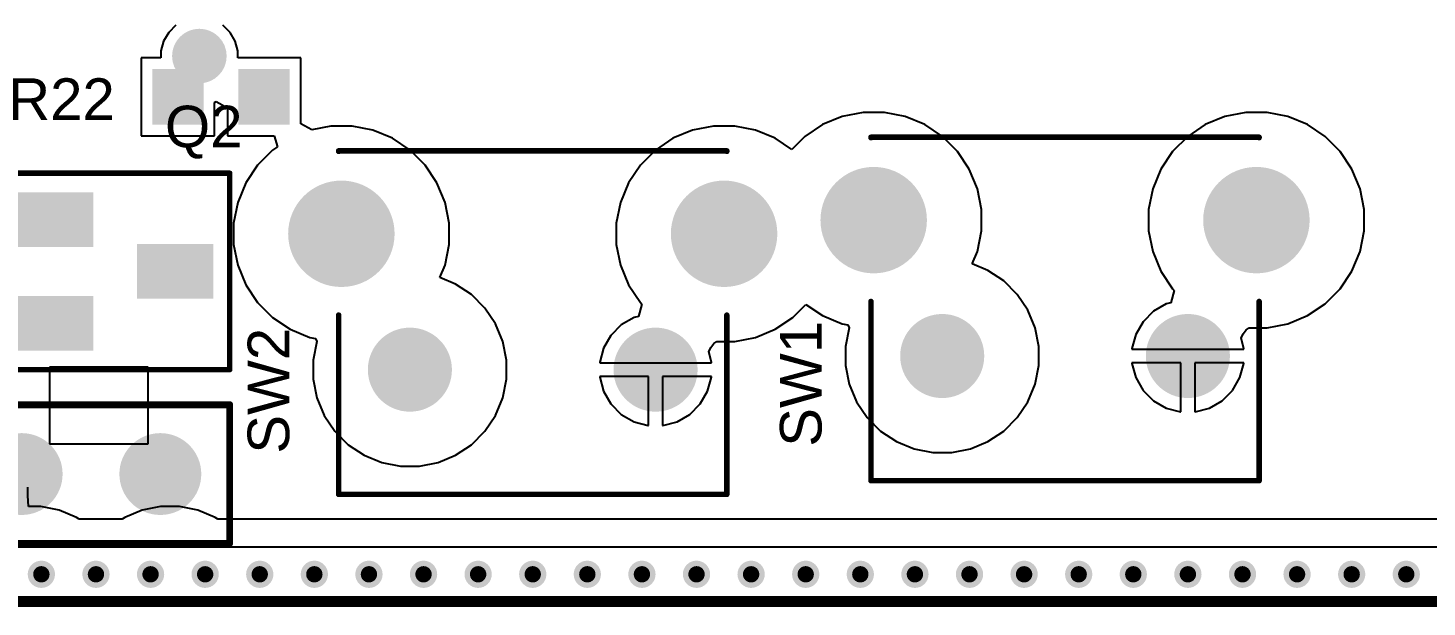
# Model space of a CAD drawing. Header units: inches. Extents: x 0 to 100, y 0 to 65.
# Drawn here: x 28.5 to 54.13, y -0.1 to 10.51 of the extents above; entities that cross this region are included whole.
import ezdxf

# ---------------------------------------------------------------- set-up
doc = ezdxf.new("R2010")
doc.units = ezdxf.units.IN
for name, color, linetype in [('Keep-Out Layer', 6, 'Continuous'), ('Multi-Layer', 9, 'Continuous'), ('Pad Holes', 156, 'Continuous'), ('Top Layer', 1, 'Continuous'), ('Top Overlay', 2, 'Continuous'), ('Via Holes', 16, 'Continuous')]:
    doc.layers.add(name, color=color, linetype=linetype)
doc.styles.add('Arial', font='', dxfattribs={"height": 0.2})
doc.styles.get('Arial').set_extended_font_data('Arial')

# ---------------------------------------------------------------- blocks, each defined once
blk = doc.blocks.new('RES_0603_351')
at = {"layer": 'Top Layer'}
for points in [[(-1.26, 0.51), (-0.32, 0.51), (-0.32, -0.51), (-1.26, -0.51)], [(0.32, 0.51), (1.26, 0.51), (1.26, -0.51), (0.32, -0.51)]]:
    blk.add_hatch(color=1, dxfattribs=at).paths.add_polyline_path(points)
blk = doc.blocks.new('FSM_6X6_367')
at = {"layer": 'Multi-Layer'}
h = blk.add_hatch(color=9, dxfattribs=at)
edge = h.paths.add_edge_path()
edge.add_arc((-3.414, 4.014), 0.975, 0, 360)
h = blk.add_hatch(color=9, dxfattribs=at)
edge = h.paths.add_edge_path()
edge.add_arc((3.596, 4.014), 0.975, 0, 360)
h = blk.add_hatch(color=9, dxfattribs=at)
edge = h.paths.add_edge_path()
edge.add_arc((-2.159, 1.524), 0.77, 0, 360)
h = blk.add_hatch(color=9, dxfattribs=at)
edge = h.paths.add_edge_path()
edge.add_arc((2.341, 1.524), 0.77, 0, 360)
at = {"layer": 'Pad Holes'}
h = blk.add_hatch(color=7, dxfattribs=at)
edge = h.paths.add_edge_path()
edge.add_arc((-3.414, 4.014), 0.65, 0, 360)
h = blk.add_hatch(color=7, dxfattribs=at)
edge = h.paths.add_edge_path()
edge.add_arc((3.596, 4.014), 0.65, 0, 360)
h = blk.add_hatch(color=7, dxfattribs=at)
edge = h.paths.add_edge_path()
edge.add_arc((-2.159, 1.524), 0.495, 0, 360)
h = blk.add_hatch(color=7, dxfattribs=at)
edge = h.paths.add_edge_path()
edge.add_arc((2.341, 1.524), 0.495, 0, 360)
at = {"layer": 'Top Layer'}
h = blk.add_hatch(color=1, dxfattribs=at)
edge = h.paths.add_edge_path()
edge.add_arc((-3.414, 4.014), 0.975, 0, 360)
h = blk.add_hatch(color=1, dxfattribs=at)
edge = h.paths.add_edge_path()
edge.add_arc((3.596, 4.014), 0.975, 0, 360)
h = blk.add_hatch(color=1, dxfattribs=at)
edge = h.paths.add_edge_path()
edge.add_arc((-2.159, 1.524), 0.77, 0, 360)
h = blk.add_hatch(color=1, dxfattribs=at)
edge = h.paths.add_edge_path()
edge.add_arc((2.341, 1.524), 0.77, 0, 360)
at = {"layer": 'Top Overlay', "const_width": 0.1}
for points in [[(-3.464, 5.524), (-3.464, 5.534)], [(-3.464, 5.534), (3.646, 5.534)], [(3.646, 5.524), (3.646, 5.534)], [(-3.464, -0.762), (-3.464, 2.524)], [(3.646, -0.762), (3.646, 2.524)], [(-3.464, -0.762), (3.646, -0.762)]]:
    blk.add_lwpolyline(points, dxfattribs=at)
at = {"layer": 'Top Overlay', "const_width": 0.05}
for points in [[(-3.489, 5.534, 1), (-3.439, 5.534, 1)], [(-3.489, 5.534, 1), (-3.439, 5.534, 1)], [(-3.489, 5.524, 1), (-3.439, 5.524, 1)], [(3.621, 5.534, 1), (3.671, 5.534, 1)], [(3.621, 5.534, 1), (3.671, 5.534, 1)], [(3.621, 5.524, 1), (3.671, 5.524, 1)], [(-3.489, 2.524, 1), (-3.439, 2.524, 1)], [(3.621, 2.524, 1), (3.671, 2.524, 1)], [(-3.489, -0.762, 1), (-3.439, -0.762, 1)], [(-3.489, -0.762, 1), (-3.439, -0.762, 1)], [(3.621, -0.762, 1), (3.671, -0.762, 1)], [(3.621, -0.762, 1), (3.671, -0.762, 1)]]:
    blk.add_lwpolyline(points, format="xyb", close=True, dxfattribs=at)
blk = doc.blocks.new('FSM_6X6_368')
at = {"layer": 'Multi-Layer'}
h = blk.add_hatch(color=9, dxfattribs=at)
edge = h.paths.add_edge_path()
edge.add_arc((-3.414, 4.014), 0.975, 0, 360)
h = blk.add_hatch(color=9, dxfattribs=at)
edge = h.paths.add_edge_path()
edge.add_arc((3.596, 4.014), 0.975, 0, 360)
h = blk.add_hatch(color=9, dxfattribs=at)
edge = h.paths.add_edge_path()
edge.add_arc((-2.159, 1.524), 0.77, 0, 360)
h = blk.add_hatch(color=9, dxfattribs=at)
edge = h.paths.add_edge_path()
edge.add_arc((2.341, 1.524), 0.77, 0, 360)
at = {"layer": 'Pad Holes'}
h = blk.add_hatch(color=7, dxfattribs=at)
edge = h.paths.add_edge_path()
edge.add_arc((-3.414, 4.014), 0.65, 0, 360)
h = blk.add_hatch(color=7, dxfattribs=at)
edge = h.paths.add_edge_path()
edge.add_arc((3.596, 4.014), 0.65, 0, 360)
h = blk.add_hatch(color=7, dxfattribs=at)
edge = h.paths.add_edge_path()
edge.add_arc((-2.159, 1.524), 0.495, 0, 360)
h = blk.add_hatch(color=7, dxfattribs=at)
edge = h.paths.add_edge_path()
edge.add_arc((2.341, 1.524), 0.495, 0, 360)
at = {"layer": 'Top Layer'}
h = blk.add_hatch(color=1, dxfattribs=at)
edge = h.paths.add_edge_path()
edge.add_arc((-3.414, 4.014), 0.975, 0, 360)
h = blk.add_hatch(color=1, dxfattribs=at)
edge = h.paths.add_edge_path()
edge.add_arc((3.596, 4.014), 0.975, 0, 360)
h = blk.add_hatch(color=1, dxfattribs=at)
edge = h.paths.add_edge_path()
edge.add_arc((-2.159, 1.524), 0.77, 0, 360)
h = blk.add_hatch(color=1, dxfattribs=at)
edge = h.paths.add_edge_path()
edge.add_arc((2.341, 1.524), 0.77, 0, 360)
at = {"layer": 'Top Overlay', "const_width": 0.1}
for points in [[(-3.464, 5.524), (-3.464, 5.534)], [(-3.464, 5.534), (3.646, 5.534)], [(3.646, 5.524), (3.646, 5.534)], [(-3.464, -0.762), (-3.464, 2.524)], [(3.646, -0.762), (3.646, 2.524)], [(-3.464, -0.762), (3.646, -0.762)]]:
    blk.add_lwpolyline(points, dxfattribs=at)
at = {"layer": 'Top Overlay', "const_width": 0.05}
for points in [[(-3.489, 5.534, 1), (-3.439, 5.534, 1)], [(-3.489, 5.534, 1), (-3.439, 5.534, 1)], [(-3.489, 5.524, 1), (-3.439, 5.524, 1)], [(3.621, 5.534, 1), (3.671, 5.534, 1)], [(3.621, 5.534, 1), (3.671, 5.534, 1)], [(3.621, 5.524, 1), (3.671, 5.524, 1)], [(-3.489, 2.524, 1), (-3.439, 2.524, 1)], [(3.621, 2.524, 1), (3.671, 2.524, 1)], [(-3.489, -0.762, 1), (-3.439, -0.762, 1)], [(-3.489, -0.762, 1), (-3.439, -0.762, 1)], [(3.621, -0.762, 1), (3.671, -0.762, 1)], [(3.621, -0.762, 1), (3.671, -0.762, 1)]]:
    blk.add_lwpolyline(points, format="xyb", close=True, dxfattribs=at)
blk = doc.blocks.new('MMBT2222_379')
at = {"layer": 'Top Layer'}
for points in [[(-0.5, 1.8), (0.5, 1.8), (0.5, 0.4), (-0.5, 0.4)], [(-1.45, -0.4), (-0.45, -0.4), (-0.45, -1.8), (-1.45, -1.8)], [(0.45, -0.4), (1.45, -0.4), (1.45, -1.8), (0.45, -1.8)]]:
    blk.add_hatch(color=1, dxfattribs=at).paths.add_polyline_path(points)
at = {"layer": 'Top Overlay', "const_width": 0.1}
for points in [[(1.8, 2.1), (-1.8, 2.1)], [(-1.8, -2.1), (-1.8, 2.1)], [(1.8, -2.1), (1.8, 2.1)], [(1.8, -2.1), (-1.8, -2.1)]]:
    blk.add_lwpolyline(points, dxfattribs=at)
at = {"layer": 'Top Overlay', "const_width": 0.05}
for points in [[(-1.825, 2.1, 1), (-1.775, 2.1, 1)], [(-1.825, 2.1, 1), (-1.775, 2.1, 1)], [(1.775, 2.1, 1), (1.825, 2.1, 1)], [(1.775, 2.1, 1), (1.825, 2.1, 1)], [(-1.825, -2.1, 1), (-1.775, -2.1, 1)], [(-1.825, -2.1, 1), (-1.775, -2.1, 1)], [(1.775, -2.1, 1), (1.825, -2.1, 1)], [(1.775, -2.1, 1), (1.825, -2.1, 1)]]:
    blk.add_lwpolyline(points, format="xyb", close=True, dxfattribs=at)
blk = doc.blocks.new('6PX1R_F_381')
at = {"layer": 'Multi-Layer'}
h = blk.add_hatch(color=9, dxfattribs=at)
edge = h.paths.add_edge_path()
edge.add_arc((-6.35, 0), 0.75, 0, 360)
h = blk.add_hatch(color=9, dxfattribs=at)
edge = h.paths.add_edge_path()
edge.add_arc((-3.81, 0), 0.75, 0, 360)
h = blk.add_hatch(color=9, dxfattribs=at)
edge = h.paths.add_edge_path()
edge.add_arc((-1.27, 0), 0.75, 0, 360)
h = blk.add_hatch(color=9, dxfattribs=at)
edge = h.paths.add_edge_path()
edge.add_arc((1.27, 0), 0.75, 0, 360)
h = blk.add_hatch(color=9, dxfattribs=at)
edge = h.paths.add_edge_path()
edge.add_arc((3.81, 0), 0.75, 0, 360)
blk.add_hatch(color=9, dxfattribs=at).paths.add_polyline_path([(5.6, 0.75), (7.1, 0.75), (7.1, -0.75), (5.6, -0.75)])
at = {"layer": 'Pad Holes'}
h = blk.add_hatch(color=7, dxfattribs=at)
edge = h.paths.add_edge_path()
edge.add_arc((-6.35, 0), 0.405, 0, 360)
h = blk.add_hatch(color=7, dxfattribs=at)
edge = h.paths.add_edge_path()
edge.add_arc((-3.81, 0), 0.405, 0, 360)
h = blk.add_hatch(color=7, dxfattribs=at)
edge = h.paths.add_edge_path()
edge.add_arc((-1.27, 0), 0.405, 0, 360)
h = blk.add_hatch(color=7, dxfattribs=at)
edge = h.paths.add_edge_path()
edge.add_arc((1.27, 0), 0.405, 0, 360)
h = blk.add_hatch(color=7, dxfattribs=at)
edge = h.paths.add_edge_path()
edge.add_arc((3.81, 0), 0.405, 0, 360)
h = blk.add_hatch(color=7, dxfattribs=at)
edge = h.paths.add_edge_path()
edge.add_arc((6.35, 0), 0.405, 0, 360)
at = {"layer": 'Top Layer'}
h = blk.add_hatch(color=1, dxfattribs=at)
edge = h.paths.add_edge_path()
edge.add_arc((-6.35, 0), 0.75, 0, 360)
h = blk.add_hatch(color=1, dxfattribs=at)
edge = h.paths.add_edge_path()
edge.add_arc((-3.81, 0), 0.75, 0, 360)
h = blk.add_hatch(color=1, dxfattribs=at)
edge = h.paths.add_edge_path()
edge.add_arc((-1.27, 0), 0.75, 0, 360)
h = blk.add_hatch(color=1, dxfattribs=at)
edge = h.paths.add_edge_path()
edge.add_arc((1.27, 0), 0.75, 0, 360)
h = blk.add_hatch(color=1, dxfattribs=at)
edge = h.paths.add_edge_path()
edge.add_arc((3.81, 0), 0.75, 0, 360)
blk.add_hatch(color=1, dxfattribs=at).paths.add_polyline_path([(5.6, 0.75), (7.1, 0.75), (7.1, -0.75), (5.6, -0.75)])
at = {"layer": 'Top Overlay'}
for points, const_width in [([(-7.62, 1.27), (-7.62, -1.27)], 0.127), ([(7.62, 1.27), (-7.62, 1.27)], 0.127), ([(7.62, 1.27), (7.62, -1.27)], 0.127), ([(7.59, -0.972), (7.33, -1.233)], 0.05), ([(7.59, -1.007), (7.372, -1.226)], 0.05), ([(7.59, -0.972), (7.59, -1.007)], 0.05), ([(7.62, -1.27), (-7.62, -1.27)], 0.127), ([(7.33, -1.233), (7.269, -1.233)], 0.05), ([(7.413, -1.226), (7.372, -1.226)], 0.05), ([(7.574, -1.065), (7.413, -1.226)], 0.05), ([(7.574, -1.094), (7.433, -1.236)], 0.05), ([(7.471, -1.236), (7.433, -1.236)], 0.05), ([(7.581, -1.126), (7.471, -1.236)], 0.05), ([(7.581, -1.171), (7.51, -1.242)], 0.05), ([(7.574, -1.065), (7.574, -1.094)], 0.05), ([(7.581, -1.126), (7.581, -1.171)], 0.05)]:
    blk.add_lwpolyline(points, dxfattribs=dict(at, const_width=const_width))
for points, const_width in [([(-7.652, 1.27, 1), (-7.588, 1.27, 1)], 0.0635), ([(-7.652, 1.27, 1), (-7.588, 1.27, 1)], 0.0635), ([(7.588, 1.27, 1), (7.652, 1.27, 1)], 0.0635), ([(7.588, 1.27, 1), (7.652, 1.27, 1)], 0.0635), ([(7.578, -0.972, 1), (7.603, -0.972, 1)], 0.025), ([(7.578, -0.972, 1), (7.603, -0.972, 1)], 0.025), ([(7.578, -1.007, 1), (7.603, -1.007, 1)], 0.025), ([(7.578, -1.007, 1), (7.603, -1.007, 1)], 0.025), ([(-7.652, -1.27, 1), (-7.588, -1.27, 1)], 0.0635), ([(-7.652, -1.27, 1), (-7.588, -1.27, 1)], 0.0635), ([(7.256, -1.233, 1), (7.281, -1.233, 1)], 0.025), ([(7.317, -1.233, 1), (7.342, -1.233, 1)], 0.025), ([(7.317, -1.233, 1), (7.342, -1.233, 1)], 0.025), ([(7.359, -1.226, 1), (7.384, -1.226, 1)], 0.025), ([(7.359, -1.226, 1), (7.384, -1.226, 1)], 0.025), ([(7.401, -1.226, 1), (7.426, -1.226, 1)], 0.025), ([(7.401, -1.226, 1), (7.426, -1.226, 1)], 0.025), ([(7.42, -1.236, 1), (7.445, -1.236, 1)], 0.025), ([(7.42, -1.236, 1), (7.445, -1.236, 1)], 0.025), ([(7.459, -1.236, 1), (7.484, -1.236, 1)], 0.025), ([(7.459, -1.236, 1), (7.484, -1.236, 1)], 0.025), ([(7.497, -1.242, 1), (7.522, -1.242, 1)], 0.025), ([(7.562, -1.065, 1), (7.587, -1.065, 1)], 0.025), ([(7.562, -1.065, 1), (7.587, -1.065, 1)], 0.025), ([(7.562, -1.094, 1), (7.587, -1.094, 1)], 0.025), ([(7.562, -1.094, 1), (7.587, -1.094, 1)], 0.025), ([(7.568, -1.126, 1), (7.593, -1.126, 1)], 0.025), ([(7.568, -1.126, 1), (7.593, -1.126, 1)], 0.025), ([(7.568, -1.171, 1), (7.593, -1.171, 1)], 0.025), ([(7.568, -1.171, 1), (7.593, -1.171, 1)], 0.025), ([(7.588, -1.27, 1), (7.652, -1.27, 1)], 0.0635), ([(7.588, -1.27, 1), (7.652, -1.27, 1)], 0.0635)]:
    blk.add_lwpolyline(points, format="xyb", close=True, dxfattribs=dict(at, const_width=const_width))

msp = doc.modelspace()

# ---------------------------------------------------------------- hatches: boundary and pattern name
at = {"layer": 'Top Layer'}
h = msp.add_hatch(color=1, dxfattribs=at)
edge = h.paths.add_edge_path()
edge.add_arc((31.644, 9.997), 0.5, 0, 360)
h = msp.add_hatch(color=1, dxfattribs=at)
edge = h.paths.add_edge_path()
edge.add_arc((28.75, 0.5), 0.25, 0, 360)
h = msp.add_hatch(color=1, dxfattribs=at)
edge = h.paths.add_edge_path()
edge.add_arc((29.75, 0.5), 0.25, 0, 360)
h = msp.add_hatch(color=1, dxfattribs=at)
edge = h.paths.add_edge_path()
edge.add_arc((30.75, 0.5), 0.25, 0, 360)
h = msp.add_hatch(color=1, dxfattribs=at)
edge = h.paths.add_edge_path()
edge.add_arc((31.75, 0.5), 0.25, 0, 360)
h = msp.add_hatch(color=1, dxfattribs=at)
edge = h.paths.add_edge_path()
edge.add_arc((32.75, 0.5), 0.25, 0, 360)
h = msp.add_hatch(color=1, dxfattribs=at)
edge = h.paths.add_edge_path()
edge.add_arc((33.75, 0.5), 0.25, 0, 360)
h = msp.add_hatch(color=1, dxfattribs=at)
edge = h.paths.add_edge_path()
edge.add_arc((34.75, 0.5), 0.25, 0, 360)
h = msp.add_hatch(color=1, dxfattribs=at)
edge = h.paths.add_edge_path()
edge.add_arc((35.75, 0.5), 0.25, 0, 360)
h = msp.add_hatch(color=1, dxfattribs=at)
edge = h.paths.add_edge_path()
edge.add_arc((36.75, 0.5), 0.25, 0, 360)
h = msp.add_hatch(color=1, dxfattribs=at)
edge = h.paths.add_edge_path()
edge.add_arc((37.75, 0.5), 0.25, 0, 360)
h = msp.add_hatch(color=1, dxfattribs=at)
edge = h.paths.add_edge_path()
edge.add_arc((38.75, 0.5), 0.25, 0, 360)
h = msp.add_hatch(color=1, dxfattribs=at)
edge = h.paths.add_edge_path()
edge.add_arc((39.75, 0.5), 0.25, 0, 360)
h = msp.add_hatch(color=1, dxfattribs=at)
edge = h.paths.add_edge_path()
edge.add_arc((40.75, 0.5), 0.25, 0, 360)
h = msp.add_hatch(color=1, dxfattribs=at)
edge = h.paths.add_edge_path()
edge.add_arc((41.75, 0.5), 0.25, 0, 360)
h = msp.add_hatch(color=1, dxfattribs=at)
edge = h.paths.add_edge_path()
edge.add_arc((42.75, 0.5), 0.25, 0, 360)
h = msp.add_hatch(color=1, dxfattribs=at)
edge = h.paths.add_edge_path()
edge.add_arc((43.75, 0.5), 0.25, 0, 360)
h = msp.add_hatch(color=1, dxfattribs=at)
edge = h.paths.add_edge_path()
edge.add_arc((44.75, 0.5), 0.25, 0, 360)
h = msp.add_hatch(color=1, dxfattribs=at)
edge = h.paths.add_edge_path()
edge.add_arc((45.75, 0.5), 0.25, 0, 360)
h = msp.add_hatch(color=1, dxfattribs=at)
edge = h.paths.add_edge_path()
edge.add_arc((46.75, 0.5), 0.25, 0, 360)
h = msp.add_hatch(color=1, dxfattribs=at)
edge = h.paths.add_edge_path()
edge.add_arc((47.75, 0.5), 0.25, 0, 360)
h = msp.add_hatch(color=1, dxfattribs=at)
edge = h.paths.add_edge_path()
edge.add_arc((48.75, 0.5), 0.25, 0, 360)
h = msp.add_hatch(color=1, dxfattribs=at)
edge = h.paths.add_edge_path()
edge.add_arc((49.75, 0.5), 0.25, 0, 360)
h = msp.add_hatch(color=1, dxfattribs=at)
edge = h.paths.add_edge_path()
edge.add_arc((50.75, 0.5), 0.25, 0, 360)
h = msp.add_hatch(color=1, dxfattribs=at)
edge = h.paths.add_edge_path()
edge.add_arc((51.75, 0.5), 0.25, 0, 360)
h = msp.add_hatch(color=1, dxfattribs=at)
edge = h.paths.add_edge_path()
edge.add_arc((52.75, 0.5), 0.25, 0, 360)
h = msp.add_hatch(color=1, dxfattribs=at)
edge = h.paths.add_edge_path()
edge.add_arc((53.75, 0.5), 0.25, 0, 360)
at = {"layer": 'Via Holes'}
h = msp.add_hatch(color=7, dxfattribs=at)
edge = h.paths.add_edge_path()
edge.add_arc((31.644, 9.997), 0.25, 0, 360)
h = msp.add_hatch(color=7, dxfattribs=at)
edge = h.paths.add_edge_path()
edge.add_arc((28.75, 0.5), 0.15, 0, 360)
h = msp.add_hatch(color=7, dxfattribs=at)
edge = h.paths.add_edge_path()
edge.add_arc((29.75, 0.5), 0.15, 0, 360)
h = msp.add_hatch(color=7, dxfattribs=at)
edge = h.paths.add_edge_path()
edge.add_arc((30.75, 0.5), 0.15, 0, 360)
h = msp.add_hatch(color=7, dxfattribs=at)
edge = h.paths.add_edge_path()
edge.add_arc((31.75, 0.5), 0.15, 0, 360)
h = msp.add_hatch(color=7, dxfattribs=at)
edge = h.paths.add_edge_path()
edge.add_arc((32.75, 0.5), 0.15, 0, 360)
h = msp.add_hatch(color=7, dxfattribs=at)
edge = h.paths.add_edge_path()
edge.add_arc((33.75, 0.5), 0.15, 0, 360)
h = msp.add_hatch(color=7, dxfattribs=at)
edge = h.paths.add_edge_path()
edge.add_arc((34.75, 0.5), 0.15, 0, 360)
h = msp.add_hatch(color=7, dxfattribs=at)
edge = h.paths.add_edge_path()
edge.add_arc((35.75, 0.5), 0.15, 0, 360)
h = msp.add_hatch(color=7, dxfattribs=at)
edge = h.paths.add_edge_path()
edge.add_arc((36.75, 0.5), 0.15, 0, 360)
h = msp.add_hatch(color=7, dxfattribs=at)
edge = h.paths.add_edge_path()
edge.add_arc((37.75, 0.5), 0.15, 0, 360)
h = msp.add_hatch(color=7, dxfattribs=at)
edge = h.paths.add_edge_path()
edge.add_arc((38.75, 0.5), 0.15, 0, 360)
h = msp.add_hatch(color=7, dxfattribs=at)
edge = h.paths.add_edge_path()
edge.add_arc((39.75, 0.5), 0.15, 0, 360)
h = msp.add_hatch(color=7, dxfattribs=at)
edge = h.paths.add_edge_path()
edge.add_arc((40.75, 0.5), 0.15, 0, 360)
h = msp.add_hatch(color=7, dxfattribs=at)
edge = h.paths.add_edge_path()
edge.add_arc((41.75, 0.5), 0.15, 0, 360)
h = msp.add_hatch(color=7, dxfattribs=at)
edge = h.paths.add_edge_path()
edge.add_arc((42.75, 0.5), 0.15, 0, 360)
h = msp.add_hatch(color=7, dxfattribs=at)
edge = h.paths.add_edge_path()
edge.add_arc((43.75, 0.5), 0.15, 0, 360)
h = msp.add_hatch(color=7, dxfattribs=at)
edge = h.paths.add_edge_path()
edge.add_arc((44.75, 0.5), 0.15, 0, 360)
h = msp.add_hatch(color=7, dxfattribs=at)
edge = h.paths.add_edge_path()
edge.add_arc((45.75, 0.5), 0.15, 0, 360)
h = msp.add_hatch(color=7, dxfattribs=at)
edge = h.paths.add_edge_path()
edge.add_arc((46.75, 0.5), 0.15, 0, 360)
h = msp.add_hatch(color=7, dxfattribs=at)
edge = h.paths.add_edge_path()
edge.add_arc((47.75, 0.5), 0.15, 0, 360)
h = msp.add_hatch(color=7, dxfattribs=at)
edge = h.paths.add_edge_path()
edge.add_arc((48.75, 0.5), 0.15, 0, 360)
h = msp.add_hatch(color=7, dxfattribs=at)
edge = h.paths.add_edge_path()
edge.add_arc((49.75, 0.5), 0.15, 0, 360)
h = msp.add_hatch(color=7, dxfattribs=at)
edge = h.paths.add_edge_path()
edge.add_arc((50.75, 0.5), 0.15, 0, 360)
h = msp.add_hatch(color=7, dxfattribs=at)
edge = h.paths.add_edge_path()
edge.add_arc((51.75, 0.5), 0.15, 0, 360)
h = msp.add_hatch(color=7, dxfattribs=at)
edge = h.paths.add_edge_path()
edge.add_arc((52.75, 0.5), 0.15, 0, 360)
h = msp.add_hatch(color=7, dxfattribs=at)
edge = h.paths.add_edge_path()
edge.add_arc((53.75, 0.5), 0.15, 0, 360)

# ---------------------------------------------------------------- linework, layer by layer
at = {"layer": 'Keep-Out Layer', "const_width": 0.2}
msp.add_lwpolyline([(0, 0), (100, 0)], dxfattribs=at)
at = {"layer": 'Top Layer'}
for p, q in [((31.213, 10.56), (31.082, 10.429)), ((32.207, 10.429), (32.076, 10.56)), ((30.989, 10.269), (30.941, 10.09)), ((31.082, 10.429), (30.989, 10.269)), ((32.3, 10.269), (32.207, 10.429)), ((32.348, 10.09), (32.3, 10.269)), ((30.941, 10.09), (30.941, 9.963)), ((32.348, 9.963), (32.348, 10.09)), ((30.941, 9.963), (30.577, 9.963)), ((30.577, 9.963), (30.577, 8.537)), ((33.503, 9.963), (32.348, 9.963)), ((33.503, 8.754), (33.503, 9.963)), ((31.923, 9.147), (31.954, 9.164)), ((31.923, 8.537), (31.923, 9.147)), ((31.954, 9.164), (32.157, 9.047)), ((32.157, 9.047), (32.157, 8.537)), ((33.706, 8.647), (33.503, 8.754)), ((34.05, 8.715), (33.706, 8.647)), ((34.44, 8.715), (34.05, 8.715)), ((34.821, 8.639), (34.44, 8.715)), ((41.06, 8.715), (40.679, 8.639)), ((41.45, 8.715), (41.06, 8.715)), ((41.831, 8.639), (41.45, 8.715)), ((43.059, 8.74), (42.736, 8.524)), ((43.419, 8.889), (43.059, 8.74)), ((43.8, 8.965), (43.419, 8.889)), ((44.19, 8.965), (43.8, 8.965)), ((44.571, 8.889), (44.19, 8.965)), ((44.931, 8.74), (44.571, 8.889)), ((45.254, 8.524), (44.931, 8.74)), ((50.069, 8.74), (49.746, 8.524)), ((50.429, 8.889), (50.069, 8.74)), ((50.81, 8.965), (50.429, 8.889)), ((51.2, 8.965), (50.81, 8.965)), ((51.581, 8.889), (51.2, 8.965)), ((51.941, 8.74), (51.581, 8.889)), ((52.264, 8.524), (51.941, 8.74)), ((30.577, 8.537), (31.923, 8.537)), ((32.157, 8.537), (33.013, 8.537)), ((33.013, 8.537), (33.075, 8.334)), ((35.181, 8.49), (34.821, 8.639)), ((35.504, 8.274), (35.181, 8.49)), ((40.319, 8.49), (39.996, 8.274)), ((40.679, 8.639), (40.319, 8.49)), ((42.191, 8.49), (41.831, 8.639)), ((42.497, 8.285), (42.191, 8.49)), ((42.736, 8.524), (42.497, 8.285)), ((45.529, 8.249), (45.254, 8.524)), ((49.746, 8.524), (49.471, 8.249)), ((52.539, 8.249), (52.264, 8.524)), ((32.986, 8.274), (32.711, 7.999)), ((33.075, 8.334), (32.986, 8.274)), ((35.779, 7.999), (35.504, 8.274)), ((39.996, 8.274), (39.721, 7.999)), ((45.745, 7.926), (45.529, 8.249)), ((49.471, 8.249), (49.255, 7.926)), ((52.755, 7.926), (52.539, 8.249)), ((32.711, 7.999), (32.495, 7.676)), ((35.995, 7.676), (35.779, 7.999)), ((39.721, 7.999), (39.505, 7.676)), ((45.894, 7.566), (45.745, 7.926)), ((49.255, 7.926), (49.106, 7.566)), ((52.904, 7.566), (52.755, 7.926)), ((32.495, 7.676), (32.346, 7.316)), ((36.144, 7.316), (35.995, 7.676)), ((39.505, 7.676), (39.356, 7.316)), ((45.97, 7.185), (45.894, 7.566)), ((49.106, 7.566), (49.03, 7.185)), ((52.98, 7.185), (52.904, 7.566)), ((32.346, 7.316), (32.27, 6.935)), ((36.22, 6.935), (36.144, 7.316)), ((39.356, 7.316), (39.28, 6.935)), ((45.97, 6.795), (45.97, 7.185)), ((49.03, 7.185), (49.03, 6.795)), ((52.98, 6.795), (52.98, 7.185)), ((32.27, 6.935), (32.27, 6.545)), ((36.22, 6.545), (36.22, 6.935)), ((39.28, 6.935), (39.28, 6.545)), ((45.894, 6.414), (45.97, 6.795)), ((49.03, 6.795), (49.106, 6.414)), ((52.904, 6.414), (52.98, 6.795)), ((32.27, 6.545), (32.346, 6.164)), ((36.144, 6.164), (36.22, 6.545)), ((39.28, 6.545), (39.356, 6.164)), ((45.8, 6.188), (45.894, 6.414)), ((49.106, 6.414), (49.255, 6.054)), ((52.755, 6.054), (52.904, 6.414)), ((32.346, 6.164), (32.495, 5.804)), ((36.05, 5.938), (36.144, 6.164)), ((39.356, 6.164), (39.505, 5.804)), ((46.088, 6.069), (45.8, 6.188)), ((36.338, 5.819), (36.05, 5.938)), ((46.378, 5.875), (46.088, 6.069)), ((49.255, 6.054), (49.471, 5.731)), ((52.539, 5.731), (52.755, 6.054)), ((32.495, 5.804), (32.711, 5.481)), ((36.628, 5.625), (36.338, 5.819)), ((39.505, 5.804), (39.721, 5.481)), ((46.625, 5.628), (46.378, 5.875)), ((49.499, 5.703), (49.438, 5.477)), ((49.471, 5.731), (49.499, 5.703)), ((52.264, 5.456), (52.539, 5.731)), ((32.711, 5.481), (32.986, 5.206)), ((36.875, 5.378), (36.628, 5.625)), ((39.749, 5.453), (39.688, 5.227)), ((39.721, 5.481), (39.749, 5.453)), ((42.514, 5.206), (42.753, 5.445)), ((42.753, 5.445), (43.059, 5.24)), ((46.819, 5.338), (46.625, 5.628)), ((49.355, 5.454), (49.121, 5.319)), ((49.438, 5.477), (49.355, 5.454)), ((51.941, 5.24), (52.264, 5.456)), ((32.986, 5.206), (33.309, 4.99)), ((37.069, 5.088), (36.875, 5.378)), ((39.605, 5.204), (39.371, 5.069)), ((39.688, 5.227), (39.605, 5.204)), ((42.191, 4.99), (42.514, 5.206)), ((43.059, 5.24), (43.419, 5.091)), ((46.952, 5.016), (46.819, 5.338)), ((48.931, 5.129), (48.796, 4.895)), ((49.121, 5.319), (48.931, 5.129)), ((51.581, 5.091), (51.941, 5.24)), ((33.309, 4.99), (33.669, 4.841)), ((37.202, 4.766), (37.069, 5.088)), ((39.181, 4.879), (39.046, 4.645)), ((39.371, 5.069), (39.181, 4.879)), ((41.831, 4.841), (42.191, 4.99)), ((43.419, 5.091), (43.519, 5.071)), ((43.548, 5.016), (43.48, 4.674)), ((43.519, 5.071), (43.548, 5.016)), ((47.02, 4.674), (46.952, 5.016)), ((48.796, 4.895), (48.726, 4.635)), ((50.723, 4.825), (50.76, 4.905)), ((50.76, 4.905), (50.82, 4.979)), ((50.82, 4.979), (50.87, 5.015)), ((50.87, 5.015), (51.2, 5.015)), ((51.2, 5.015), (51.581, 5.091)), ((33.669, 4.841), (33.769, 4.821)), ((33.798, 4.766), (33.73, 4.424)), ((33.769, 4.821), (33.798, 4.766)), ((37.27, 4.424), (37.202, 4.766)), ((39.046, 4.645), (38.976, 4.385)), ((40.973, 4.575), (41.01, 4.655)), ((41.01, 4.655), (41.07, 4.729)), ((41.07, 4.729), (41.12, 4.765)), ((41.12, 4.765), (41.45, 4.765)), ((41.45, 4.765), (41.831, 4.841)), ((43.48, 4.674), (43.48, 4.326)), ((47.02, 4.326), (47.02, 4.674)), ((48.726, 4.635), (48.726, 4.627)), ((48.726, 4.627), (50.774, 4.627)), ((50.774, 4.635), (50.723, 4.825)), ((50.774, 4.627), (50.774, 4.635)), ((33.73, 4.424), (33.73, 4.076)), ((37.27, 4.076), (37.27, 4.424)), ((38.976, 4.385), (38.976, 4.377)), ((38.976, 4.377), (41.024, 4.377)), ((41.024, 4.385), (40.973, 4.575)), ((41.024, 4.377), (41.024, 4.385)), ((49.623, 4.373), (48.726, 4.373)), ((48.726, 4.373), (48.726, 4.365)), ((48.726, 4.365), (48.796, 4.105)), ((49.623, 3.476), (49.623, 4.373)), ((50.774, 4.373), (49.877, 4.373)), ((49.877, 4.373), (49.877, 3.476)), ((50.704, 4.105), (50.774, 4.365)), ((50.774, 4.365), (50.774, 4.373)), ((30.705, 4.297), (28.898, 4.297)), ((28.898, 4.297), (28.898, 2.891)), ((30.705, 2.891), (30.705, 4.297)), ((39.873, 4.123), (38.976, 4.123)), ((38.976, 4.123), (38.976, 4.115)), ((38.976, 4.115), (39.046, 3.855)), ((39.873, 3.226), (39.873, 4.123)), ((41.024, 4.123), (40.127, 4.123)), ((40.127, 4.123), (40.127, 3.226)), ((40.954, 3.855), (41.024, 4.115)), ((41.024, 4.115), (41.024, 4.123)), ((43.48, 4.326), (43.548, 3.984)), ((46.952, 3.984), (47.02, 4.326)), ((48.796, 4.105), (48.931, 3.871)), ((50.569, 3.871), (50.704, 4.105)), ((33.73, 4.076), (33.798, 3.734)), ((37.202, 3.734), (37.27, 4.076)), ((39.046, 3.855), (39.181, 3.621)), ((40.819, 3.621), (40.954, 3.855)), ((43.548, 3.984), (43.681, 3.662)), ((46.819, 3.662), (46.952, 3.984)), ((48.931, 3.871), (49.121, 3.681)), ((50.379, 3.681), (50.569, 3.871)), ((33.798, 3.734), (33.931, 3.412)), ((37.069, 3.412), (37.202, 3.734)), ((39.181, 3.621), (39.371, 3.431)), ((40.629, 3.431), (40.819, 3.621)), ((43.681, 3.662), (43.875, 3.372)), ((46.625, 3.372), (46.819, 3.662)), ((49.121, 3.681), (49.355, 3.546)), ((50.145, 3.546), (50.379, 3.681)), ((33.931, 3.412), (34.125, 3.122)), ((36.875, 3.122), (37.069, 3.412)), ((39.371, 3.431), (39.605, 3.296)), ((40.395, 3.296), (40.629, 3.431)), ((43.875, 3.372), (44.122, 3.125)), ((46.378, 3.125), (46.625, 3.372)), ((49.355, 3.546), (49.615, 3.476)), ((49.615, 3.476), (49.623, 3.476)), ((49.877, 3.476), (49.885, 3.476)), ((49.885, 3.476), (50.145, 3.546)), ((34.125, 3.122), (34.372, 2.875)), ((36.628, 2.875), (36.875, 3.122)), ((39.605, 3.296), (39.865, 3.226)), ((39.865, 3.226), (39.873, 3.226)), ((40.127, 3.226), (40.135, 3.226)), ((40.135, 3.226), (40.395, 3.296)), ((44.122, 3.125), (44.412, 2.931)), ((46.088, 2.931), (46.378, 3.125)), ((28.898, 2.891), (30.705, 2.891)), ((34.372, 2.875), (34.662, 2.681)), ((36.338, 2.681), (36.628, 2.875)), ((44.412, 2.931), (44.734, 2.798)), ((45.766, 2.798), (46.088, 2.931)), ((34.662, 2.681), (34.984, 2.548)), ((36.016, 2.548), (36.338, 2.681)), ((44.734, 2.798), (45.076, 2.73)), ((45.076, 2.73), (45.424, 2.73)), ((45.424, 2.73), (45.766, 2.798)), ((34.984, 2.548), (35.326, 2.48)), ((35.326, 2.48), (35.674, 2.48)), ((35.674, 2.48), (36.016, 2.548)), ((28.505, 1.945), (28.505, 2.094)), ((28.505, 1.941), (28.505, 1.945)), ((28.514, 1.742), (28.505, 1.941)), ((28.593, 1.742), (28.514, 1.742)), ((28.739, 1.742), (28.593, 1.742)), ((29.077, 1.674), (28.739, 1.742)), ((29.395, 1.543), (29.077, 1.674)), ((29.444, 1.51), (29.395, 1.543)), ((30.277, 1.543), (30.228, 1.51)), ((30.596, 1.674), (30.277, 1.543)), ((30.934, 1.742), (30.596, 1.674)), ((31.279, 1.742), (30.934, 1.742)), ((31.617, 1.674), (31.279, 1.742)), ((31.935, 1.543), (31.617, 1.674)), ((31.984, 1.51), (31.935, 1.543)), ((30.228, 1.51), (29.444, 1.51)), ((98.49, 1.51), (31.984, 1.51)), ((100, 1), (0, 1)), ((0, 0), (100, 0))]:
    msp.add_line(p, q, dxfattribs=at)

# ---------------------------------------------------------------- block references
for name, p, rotation in [('RES_0603_351', (32.04, 9.25), 180), ('MMBT2222_379', (30.1, 6.05), 270), ('6PX1R_F_381', (24.579, 2.337), 180)]:
    msp.add_blockref(name, p, dxfattribs=dict(rotation=rotation))
for name, p in [('FSM_6X6_368', (47.409, 2.976)), ('FSM_6X6_367', (37.659, 2.726))]:
    msp.add_blockref(name, p)

# ---------------------------------------------------------------- texts
at = {"layer": 'Top Overlay', "style": 'Arial'}
for s, p in [('R22', (28.142, 8.827)), ('Q2', (31.014, 8.325))]:
    msp.add_text(s, height=0.762, dxfattribs=at).set_placement(p)
for s, p in [('SW2', (33.29, 2.71)), ('SW1', (43.04, 2.837))]:
    msp.add_text(s, height=0.762, rotation=90, dxfattribs=at).set_placement(p)

doc.saveas('drawing.dxf')
